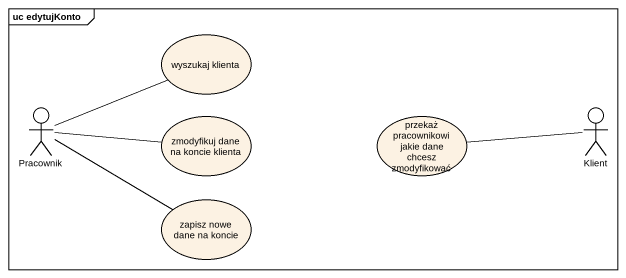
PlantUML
@startuml
mainframe uc edytujKonto
usecase "wyszukaj klienta" as wyszukaj_klienta
actor Pracownik
usecase "zmodyfikuj dane na koncie klienta" as zmodyfikuj_dane_na_koncie
usecase "przekaż pracownikowi jakie dane chcesz zmodyfikować" as przekaż_pracownikowi_jakie
actor Klient
usecase "zapisz nowe dane na koncie" as zapisz_nowe_dane_na_koncie
Pracownik -right- wyszukaj_klienta
Pracownik -right- zmodyfikuj_dane_na_koncie
Pracownik -right- zapisz_nowe_dane_na_koncie
Klient -left- przekaż_pracownikowi_jakie
@enduml
